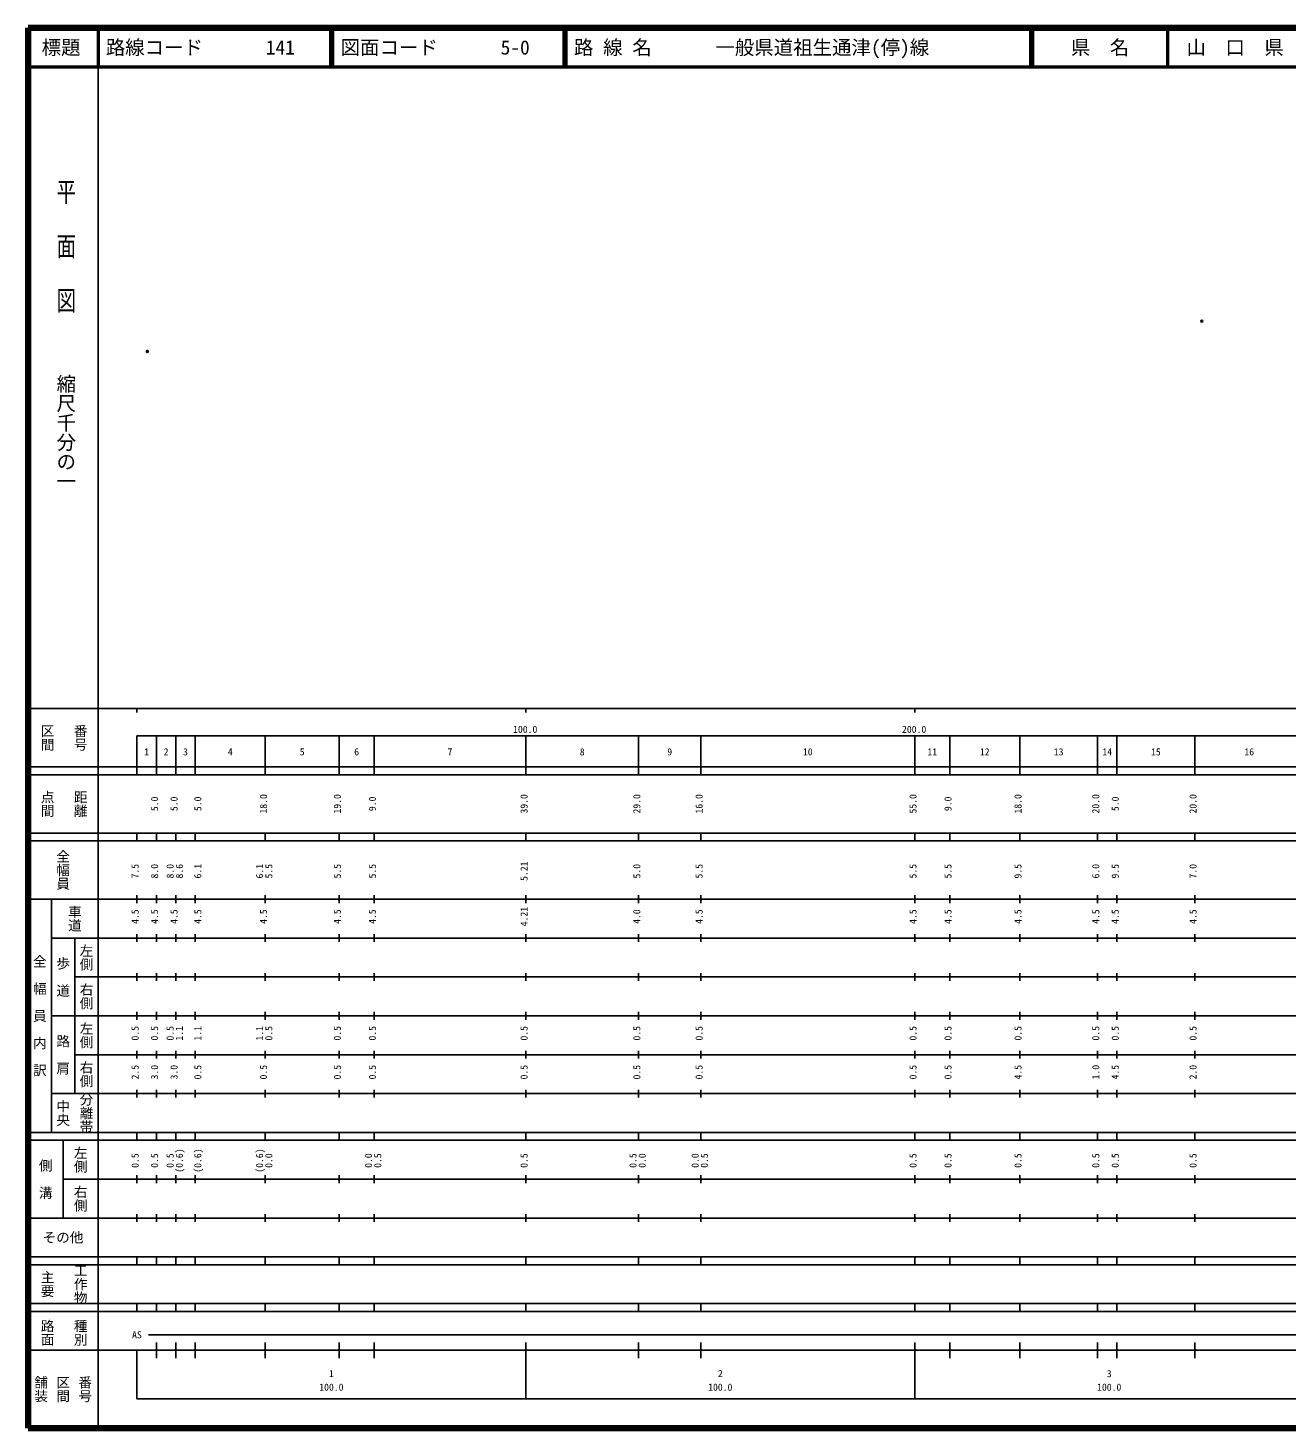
# Model space of a CAD drawing. Units: millimetres on the paper. Extents: x 40 to 680, y 20 to 380.
# Drawn here: x 40 to 363.7, y 20 to 380 of the extents above; entities that cross this region are included whole.
import ezdxf
from ezdxf.enums import TextEntityAlignment as Align

# ---------------------------------------------------------------- set-up
doc = ezdxf.new("R2010")
doc.units = ezdxf.units.MM
doc.header["$PDMODE"] = 32
doc.header["$PDSIZE"] = 0.5
doc.layers.add('M-OTRS', color=6, linetype='Continuous')
doc.layers.add('M-TTL-TXT', color=7, linetype='Continuous')
for name, color, linetype, lineweight in [('M-TTL', 2, 'Continuous', 140), ('M-TTL-BAND', 7, 'Continuous', 25), ('M-TTL-LINE', 7, 'Continuous', 50)]:
    doc.layers.add(name, color=color, linetype=linetype, lineweight=lineweight)
doc.styles.add('@ＭＳ ゴシック', font='')
doc.styles.add('ＭＳ ゴシック', font='')
doc.styles.get('@ＭＳ ゴシック').set_extended_font_data('@MS Gothic')
doc.styles.get('ＭＳ ゴシック').set_extended_font_data('MS Gothic')

msp = doc.modelspace()

# ---------------------------------------------------------------- linework, layer by layer
at = {"layer": 'M-OTRS'}
for p in [(341.808, 304.626), (70.677, 296.838)]:
    msp.add_point(p, dxfattribs=at)
at = {"layer": 'M-TTL'}
for p, q in [((40, 380), (40, 20)), ((680, 380), (40, 380)), ((40, 20), (680, 20))]:
    msp.add_line(p, q, dxfattribs=at)
at = {"layer": 'M-TTL-BAND'}
for p, q in [((58, 370), (58, 20)), ((40, 205), (579, 205)), ((68, 205), (68, 204)), ((168, 205), (168, 204)), ((268, 205), (268, 204)), ((68, 198), (579, 198)), ((68, 198), (68, 188)), ((73, 188), (73, 198)), ((78, 188), (78, 198)), ((83, 188), (83, 198)), ((101, 188), (101, 198)), ((120, 188), (120, 198)), ((129, 188), (129, 198)), ((168, 188), (168, 198)), ((197, 188), (197, 198)), ((213, 188), (213, 198)), ((268, 188), (268, 198)), ((277, 188), (277, 198)), ((295, 188), (295, 198)), ((315, 188), (315, 198)), ((320, 188), (320, 198)), ((340, 188), (340, 198)), ((40, 190), (579, 190)), ((40, 188), (579, 188)), ((40, 173), (579, 173)), ((68, 171), (68, 173)), ((73, 171), (73, 173)), ((78, 171), (78, 173)), ((83, 171), (83, 173)), ((101, 171), (101, 173)), ((120, 171), (120, 173)), ((129, 171), (129, 173)), ((168, 171), (168, 173)), ((197, 171), (197, 173)), ((213, 171), (213, 173)), ((268, 171), (268, 173)), ((277, 171), (277, 173)), ((295, 171), (295, 173)), ((315, 171), (315, 173)), ((320, 171), (320, 173)), ((340, 171), (340, 173)), ((40, 171), (579, 171)), ((40, 156), (579, 156)), ((46, 96), (46, 156)), ((68, 155), (68, 157)), ((73, 155), (73, 157)), ((78, 155), (78, 157)), ((83, 155), (83, 157)), ((101, 155), (101, 157)), ((120, 155), (120, 157)), ((129, 155), (129, 157)), ((168, 155), (168, 157)), ((197, 155), (197, 157)), ((213, 155), (213, 157)), ((268, 155), (268, 157)), ((277, 155), (277, 157)), ((295, 155), (295, 157)), ((315, 155), (315, 157)), ((320, 155), (320, 157)), ((340, 155), (340, 157)), ((46, 146), (579, 146)), ((52, 146), (52, 106)), ((68, 145), (68, 147)), ((73, 145), (73, 147)), ((78, 145), (78, 147)), ((83, 145), (83, 147)), ((101, 145), (101, 147)), ((120, 145), (120, 147)), ((129, 145), (129, 147)), ((168, 145), (168, 147)), ((197, 145), (197, 147)), ((213, 145), (213, 147)), ((268, 145), (268, 147)), ((277, 145), (277, 147)), ((295, 145), (295, 147)), ((315, 145), (315, 147)), ((320, 145), (320, 147)), ((340, 145), (340, 147)), ((68, 135), (68, 137)), ((73, 135), (73, 137)), ((78, 135), (78, 137)), ((83, 135), (83, 137)), ((101, 135), (101, 137)), ((120, 135), (120, 137)), ((129, 135), (129, 137)), ((168, 135), (168, 137)), ((197, 135), (197, 137)), ((213, 135), (213, 137)), ((268, 135), (268, 137)), ((277, 135), (277, 137)), ((295, 135), (295, 137)), ((315, 135), (315, 137)), ((320, 135), (320, 137)), ((340, 135), (340, 137)), ((52, 136), (579, 136)), ((46, 126), (579, 126)), ((68, 125), (68, 127)), ((73, 125), (73, 127)), ((78, 125), (78, 127)), ((83, 125), (83, 127)), ((101, 125), (101, 127)), ((120, 125), (120, 127)), ((129, 125), (129, 127)), ((168, 125), (168, 127)), ((197, 125), (197, 127)), ((213, 125), (213, 127)), ((268, 125), (268, 127)), ((277, 125), (277, 127)), ((295, 125), (295, 127)), ((315, 125), (315, 127)), ((320, 125), (320, 127)), ((340, 125), (340, 127)), ((52, 116), (579, 116)), ((68, 115), (68, 117)), ((73, 115), (73, 117)), ((78, 115), (78, 117)), ((83, 115), (83, 117)), ((101, 115), (101, 117)), ((120, 115), (120, 117)), ((129, 115), (129, 117)), ((168, 115), (168, 117)), ((197, 115), (197, 117)), ((213, 115), (213, 117)), ((268, 115), (268, 117)), ((277, 115), (277, 117)), ((295, 115), (295, 117)), ((315, 115), (315, 117)), ((320, 115), (320, 117)), ((340, 115), (340, 117)), ((46, 106), (579, 106)), ((68, 105), (68, 107)), ((73, 105), (73, 107)), ((78, 105), (78, 107)), ((83, 105), (83, 107)), ((101, 105), (101, 107)), ((120, 105), (120, 107)), ((129, 105), (129, 107)), ((168, 105), (168, 107)), ((197, 105), (197, 107)), ((213, 105), (213, 107)), ((268, 105), (268, 107)), ((277, 105), (277, 107)), ((295, 105), (295, 107)), ((315, 105), (315, 107)), ((320, 105), (320, 107)), ((340, 105), (340, 107)), ((40, 96), (579, 96)), ((40, 94), (579, 94)), ((49, 94), (49, 74)), ((68, 94), (68, 96)), ((73, 94), (73, 96)), ((78, 94), (78, 96)), ((83, 94), (83, 96)), ((101, 94), (101, 96)), ((120, 94), (120, 96)), ((129, 94), (129, 96)), ((168, 94), (168, 96)), ((197, 94), (197, 96)), ((213, 94), (213, 96)), ((268, 94), (268, 96)), ((277, 94), (277, 96)), ((295, 94), (295, 96)), ((315, 94), (315, 96)), ((320, 94), (320, 96)), ((340, 94), (340, 96)), ((49, 84), (579, 84)), ((68, 83), (68, 85)), ((73, 83), (73, 85)), ((78, 83), (78, 85)), ((83, 83), (83, 85)), ((101, 83), (101, 85)), ((120, 83), (120, 85)), ((129, 83), (129, 85)), ((168, 83), (168, 85)), ((197, 83), (197, 85)), ((213, 83), (213, 85)), ((268, 83), (268, 85)), ((277, 83), (277, 85)), ((295, 83), (295, 85)), ((315, 83), (315, 85)), ((320, 83), (320, 85)), ((340, 83), (340, 85)), ((40, 74), (579, 74)), ((68, 73), (68, 75)), ((73, 73), (73, 75)), ((78, 73), (78, 75)), ((83, 73), (83, 75)), ((101, 73), (101, 75)), ((120, 73), (120, 75)), ((129, 73), (129, 75)), ((168, 73), (168, 75)), ((197, 73), (197, 75)), ((213, 73), (213, 75)), ((268, 73), (268, 75)), ((277, 73), (277, 75)), ((295, 73), (295, 75)), ((315, 73), (315, 75)), ((320, 73), (320, 75)), ((340, 73), (340, 75)), ((40, 64), (579, 64)), ((40, 62), (579, 62)), ((68, 62), (68, 64)), ((73, 62), (73, 64)), ((78, 62), (78, 64)), ((83, 62), (83, 64)), ((101, 62), (101, 64)), ((120, 62), (120, 64)), ((129, 62), (129, 64)), ((168, 62), (168, 64)), ((197, 62), (197, 64)), ((213, 62), (213, 64)), ((268, 62), (268, 64)), ((277, 62), (277, 64)), ((295, 62), (295, 64)), ((315, 62), (315, 64)), ((320, 62), (320, 64)), ((340, 62), (340, 64)), ((40, 52), (579, 52)), ((68, 50), (68, 52)), ((73, 50), (73, 52)), ((78, 50), (78, 52)), ((83, 50), (83, 52)), ((101, 50), (101, 52)), ((120, 50), (120, 52)), ((129, 50), (129, 52)), ((168, 50), (168, 52)), ((197, 50), (197, 52)), ((213, 50), (213, 52)), ((268, 50), (268, 52)), ((277, 50), (277, 52)), ((295, 50), (295, 52)), ((315, 50), (315, 52)), ((320, 50), (320, 52)), ((340, 50), (340, 52)), ((40, 50), (579, 50)), ((71, 44), (565, 44)), ((40, 40), (579, 40)), ((68, 40), (68, 27.5)), ((73, 38), (73, 42)), ((78, 38), (78, 42)), ((83, 38), (83, 42)), ((101, 38), (101, 42)), ((120, 38), (120, 42)), ((129, 38), (129, 42)), ((168, 27.5), (168, 42)), ((197, 38), (197, 42)), ((213, 38), (213, 42)), ((268, 27.5), (268, 42)), ((277, 38), (277, 42)), ((295, 38), (295, 42)), ((315, 38), (315, 42)), ((320, 38), (320, 42)), ((340, 38), (340, 42)), ((68, 27.5), (579, 27.5))]:
    msp.add_line(p, q, dxfattribs=at)
at = {"layer": 'M-TTL-LINE'}
for p, q in [((58, 380), (58, 370)), ((117.75, 380), (117.75, 370)), ((118.25, 380), (118.25, 370)), ((177.75, 380), (177.75, 370)), ((178.25, 380), (178.25, 370)), ((297.75, 380), (297.75, 370)), ((298.25, 380), (298.25, 370)), ((333, 380), (333, 370)), ((40, 370), (680, 370))]:
    msp.add_line(p, q, dxfattribs=at)

# ---------------------------------------------------------------- texts
at = {"layer": 'M-TTL-BAND', "style": '@ＭＳ ゴシック', "width": 1.4}
msp.add_text('平  面  図', height=3.666, rotation=270, dxfattribs=at).set_placement((49.777, 306.475), align=Align.MIDDLE_RIGHT)
at = {"layer": 'M-TTL-BAND', "style": '@ＭＳ ゴシック'}
msp.add_text('縮尺千分の一', height=3.666, rotation=270, dxfattribs=at).set_placement((49.777, 261.03), align=Align.MIDDLE_RIGHT)
for s, p in [('区間', (45, 197.5)), ('番号', (53.5, 197.5)), ('点間', (45, 180.5)), ('距離', (53.5, 180.5)), ('全幅員', (49, 163.5)), ('車道', (52, 151)), ('左側', (55, 141)), ('全\u3000幅\u3000員\u3000内\u3000訳', (43, 126)), ('歩\u3000道', (49, 136)), ('右側', (55, 131)), ('左側', (55, 121)), ('路\u3000肩', (49, 116)), ('右側', (55, 111)), ('分離帯', (55, 101)), ('中央', (49, 101)), ('左側', (53.5, 89)), ('側\u3000溝', (44.5, 84)), ('右側', (53.5, 79)), ('工作物', (53.5, 57)), ('主要', (45, 57)), ('路面', (45, 44.5)), ('種別', (53.5, 44.5)), ('舗装', (43.333, 30)), ('区間', (49, 30)), ('番号', (54.667, 30))]:
    msp.add_text(s, height=2.566, rotation=270, dxfattribs=at).set_placement(p, align=Align.MIDDLE_CENTER)
at = {"layer": 'M-TTL-BAND', "style": 'ＭＳ ゴシック'}
for s, p in [('100.0', (167.844, 198.195)), ('200.0', (267.844, 198.195)), ('1', (70.5, 192.405)), ('2', (75.5, 192.405)), ('3', (80.5, 192.405)), ('4', (92, 192.405)), ('5', (110.5, 192.405)), ('6', (124.5, 192.405)), ('7', (148.5, 192.405)), ('8', (182.5, 192.405)), ('9', (205, 192.405)), ('10', (240.5, 192.405)), ('11', (272.5, 192.405)), ('12', (286, 192.405)), ('13', (305, 192.405)), ('14', (317.5, 192.405)), ('15', (330, 192.405)), ('16', (354, 192.405)), ('AS', (68, 42.5)), ('1', (118, 32.523)), ('2', (218, 32.523)), ('3', (318, 32.523)), ('100.0', (118, 29.033)), ('100.0', (218, 29.033)), ('100.0', (318, 29.033))]:
    msp.add_text(s, height=1.833, dxfattribs=at).set_placement(p, align=Align.BOTTOM_CENTER)
for s, p in [('5.0', (74, 180.5)), ('5.0', (79, 180.5)), ('5.0', (85.12, 180.5)), ('18.0', (102, 180.5)), ('19.0', (121, 180.5)), ('9.0', (130, 180.5)), ('39.0', (169, 180.5)), ('29.0', (198, 180.5)), ('16.0', (214, 180.5)), ('55.0', (269, 180.5)), ('9.0', (278, 180.5)), ('18.0', (296, 180.5)), ('20.0', (316, 180.5)), ('5.0', (321, 180.5)), ('20.0', (341, 180.5)), ('7.5', (69, 163.174)), ('8.0', (74, 163.174)), ('8.0', (78, 163.174)), ('8.6', (80.37, 163.174)), ('6.1', (85.12, 163.174)), ('6.1', (101, 163.174)), ('5.5', (103.37, 163.174)), ('5.5', (121, 163.174)), ('5.5', (130, 163.174)), ('5.21', (169, 163.174)), ('5.0', (198, 163.174)), ('5.5', (214, 163.174)), ('5.5', (269, 163.174)), ('5.5', (278, 163.174)), ('9.5', (296, 163.174)), ('6.0', (316, 163.174)), ('9.5', (321, 163.174)), ('7.0', (341, 163.174)), ('4.5', (69, 151.5)), ('4.5', (74, 151.5)), ('4.5', (79, 151.5)), ('4.5', (85.12, 151.5)), ('4.5', (102, 151.5)), ('4.5', (121, 151.5)), ('4.5', (130, 151.5)), ('4.21', (169, 151.5)), ('4.0', (198, 151.5)), ('4.5', (214, 151.5)), ('4.5', (269, 151.5)), ('4.5', (278, 151.5)), ('4.5', (296, 151.5)), ('4.5', (316, 151.5)), ('4.5', (321, 151.5)), ('4.5', (341, 151.5)), ('0.5', (69, 121.5)), ('0.5', (74, 121.5)), ('0.5', (78, 121.5)), ('1.1', (80.37, 121.5)), ('1.1', (85.12, 121.5)), ('1.1', (101, 121.5)), ('0.5', (103.37, 121.5)), ('0.5', (121, 121.5)), ('0.5', (130, 121.5)), ('0.5', (169, 121.5)), ('0.5', (198, 121.5)), ('0.5', (214, 121.5)), ('0.5', (269, 121.5)), ('0.5', (278, 121.5)), ('0.5', (296, 121.5)), ('0.5', (316, 121.5)), ('0.5', (321, 121.5)), ('0.5', (341, 121.5)), ('2.5', (69, 111.5)), ('3.0', (74, 111.5)), ('3.0', (79, 111.5)), ('0.5', (85.12, 111.5)), ('0.5', (102, 111.5)), ('0.5', (121, 111.5)), ('0.5', (130, 111.5)), ('0.5', (169, 111.5)), ('0.5', (198, 111.5)), ('0.5', (214, 111.5)), ('0.5', (269, 111.5)), ('0.5', (278, 111.5)), ('4.5', (296, 111.5)), ('1.0', (316, 111.5)), ('4.5', (321, 111.5)), ('2.0', (341, 111.5)), ('0.5', (69, 88.764)), ('0.5', (74, 88.764)), ('0.5', (78, 88.764)), ('(0.6)', (80.37, 88.764)), ('(0.6)', (85.12, 88.764)), ('(0.6)', (101, 88.764)), ('0.0', (103.37, 88.764)), ('0.0', (129, 88.764)), ('0.5', (131.37, 88.764)), ('0.5', (169, 88.764)), ('0.5', (197, 88.764)), ('0.0', (199.37, 88.764)), ('0.0', (213, 88.764)), ('0.5', (215.37, 88.764)), ('0.5', (269, 88.764)), ('0.5', (278, 88.764)), ('0.5', (296, 88.764)), ('0.5', (316, 88.764)), ('0.5', (321, 88.764)), ('0.5', (341, 88.764))]:
    msp.add_text(s, height=1.833, rotation=90, dxfattribs=at).set_placement(p, align=Align.BOTTOM_CENTER)
msp.add_text('その他', height=2.566, dxfattribs=at).set_placement((49, 69), align=Align.MIDDLE_CENTER)
at = {"layer": 'M-TTL-TXT', "style": 'ＭＳ ゴシック'}
for s, p in [('標題', (48.5, 375)), ('県\u3000名', (315.625, 375)), ('山\u3000口\u3000県', (350.375, 375))]:
    msp.add_text(s, height=3.666, dxfattribs=at).set_placement(p, align=Align.MIDDLE_CENTER)
for s, p in [('路線コード', (60, 375)), ('141', (101.142, 375)), ('図面コード', (120.38, 375)), ('5-0', (161.521, 375)), ('路 線 名', (180.38, 375)), ('一般県道祖生通津(停)線', (216.734, 375))]:
    msp.add_text(s, height=3.666, dxfattribs=at).set_placement(p, align=Align.MIDDLE_LEFT)

doc.saveas('drawing.dxf')
